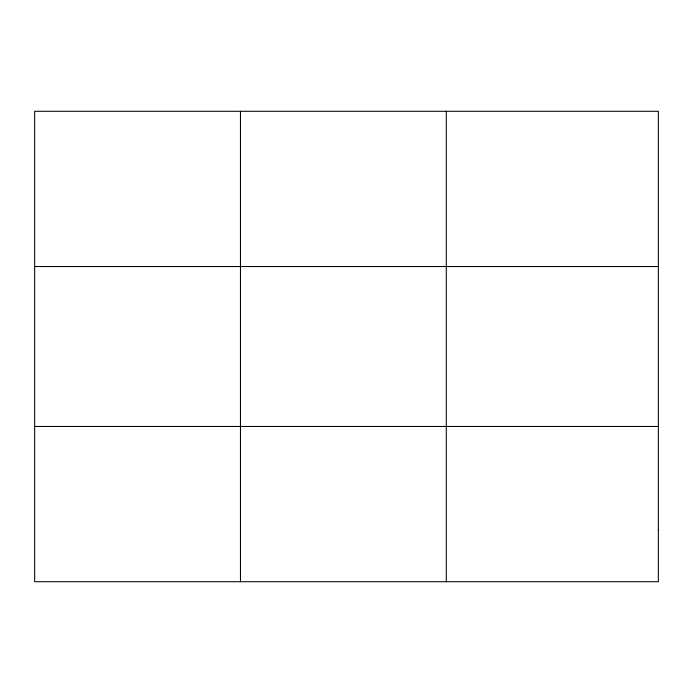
<?xml version="1.0" encoding="UTF-8"?>
<svg xmlns="http://www.w3.org/2000/svg" width="693" height="693" viewBox="0 0 693 693"><rect width="100%" height="100%" fill="white"/><g stroke="black" fill="none" stroke-linecap="round" stroke-linejoin="round"><path stroke-width="1.04" d="M240.471 581.713L240.471 111.287M446.292 581.713L446.292 111.287M34.65 266.528L658.35 266.528M34.65 426.472L658.35 426.472M658.35 529.963L658.35 581.713L34.65 581.713L34.65 111.287L658.35 111.287L658.35 529.963"/></g></svg>
